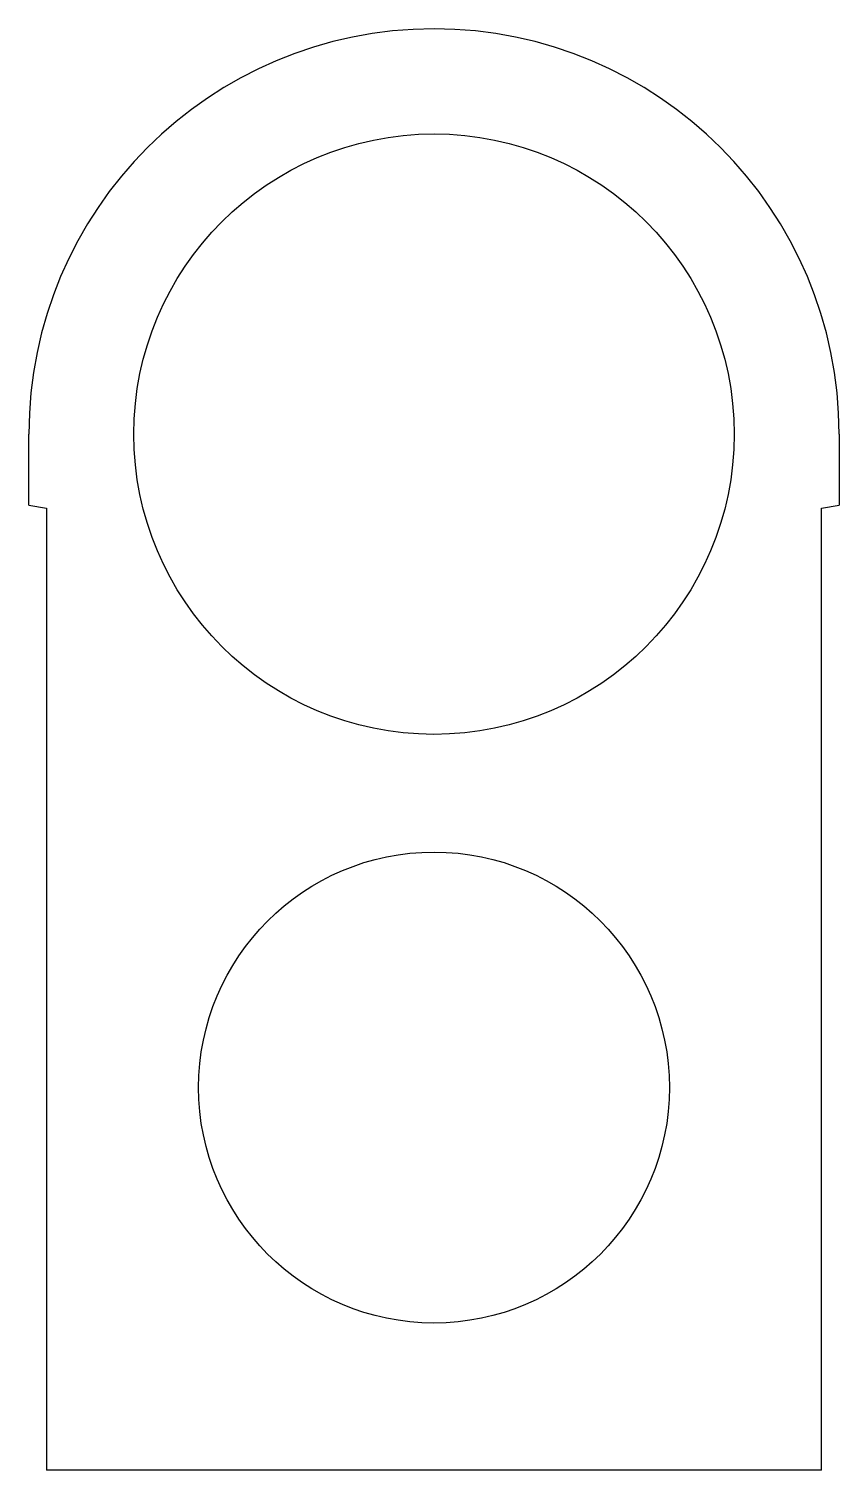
# Model space of a CAD drawing. Header units: millimetres. Extents: x -69 to 69, y -176 to 69.
import ezdxf

# ---------------------------------------------------------------- set-up
doc = ezdxf.new("R2010")
doc.units = ezdxf.units.MM

msp = doc.modelspace()

# ---------------------------------------------------------------- linework, layer by layer
at = {"color": 7, "linetype": 'Continuous', "lineweight": 25}
for p, q in [((-68.85, -12.07), (-68.85, 0)), ((68.85, 0), (68.85, -12.07)), ((-68.85, -12.07), (-65.85, -12.6)), ((65.85, -12.6), (68.85, -12.07)), ((-65.85, -12.6), (-65.85, -176)), ((65.85, -176), (65.85, -12.6)), ((65.85, -176), (-65.85, -176))]:
    msp.add_line(p, q, dxfattribs=at)
for centre, radius in [((0, 0), 51), ((0, -111), 40)]:
    msp.add_circle(centre, radius, dxfattribs=at)
msp.add_arc((0, 0), 68.85, 0, 180, dxfattribs=at)

doc.saveas('drawing.dxf')
